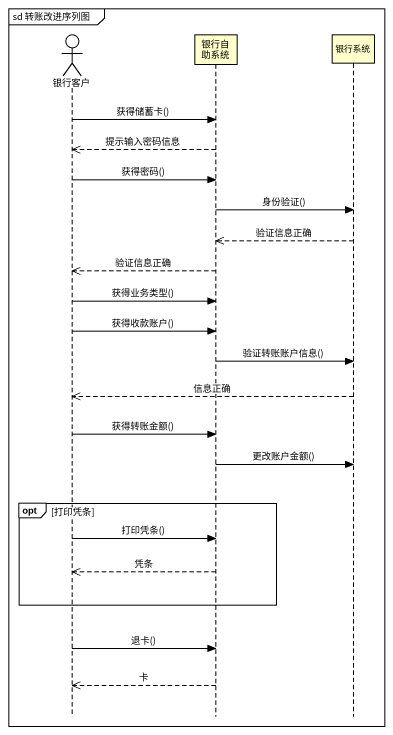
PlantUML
@startuml
mainframe sd 转账改进序列图
hide footbox
actor 银行客户
participant 银行自助系统
participant 银行系统

银行客户 -> 银行自助系统 : 获得储蓄卡()
银行自助系统 -->> 银行客户 : 提示输入密码信息
银行客户 -> 银行自助系统 : 获得密码()
银行自助系统 -> 银行系统 : 身份验证()
银行系统 -->> 银行自助系统 : 验证信息正确
银行自助系统 -->> 银行客户 : 验证信息正确
银行客户 -> 银行自助系统 : 获得业务类型()
银行客户 -> 银行自助系统 : 获得收款账户()
银行自助系统 -> 银行系统 : 验证转账账户信息()
银行系统 -->> 银行客户 : 信息正确
银行客户 -> 银行自助系统 : 获得转账金额()
银行自助系统 -> 银行系统 : 更改账户金额()
opt 打印凭条
  银行客户 -> 银行自助系统 : 打印凭条()
  银行自助系统 -->> 银行客户 : 凭条
end
银行客户 -> 银行自助系统 : 退卡()
银行自助系统 -->> 银行客户 : 卡
@enduml
